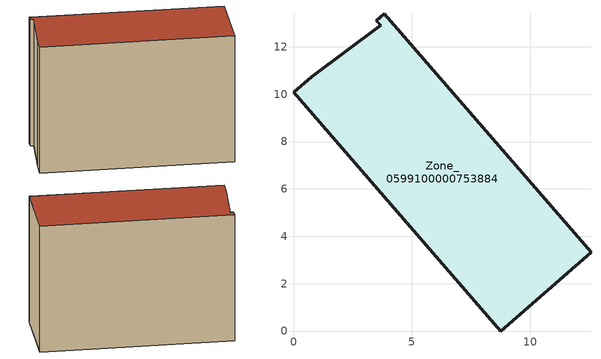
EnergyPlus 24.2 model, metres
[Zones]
Zone_0599100000753884
 floor ground (C_G): 3.67,12.91 3.49,13.1 3.82,13.39 12.56,3.32 8.74,0 0,10.07 0.78,10.74 z0
 wall outside (C_F): 0.78,10.74 0,10.07 8.74,0 12.56,3.32 3.82,13.39 3.49,13.1 3.67,12.91 0.78,10.74 z0:9.31
 roof outside (C_R): 3.49,13.1 3.67,12.91 0.78,10.74 0,10.07 8.74,0 12.56,3.32 3.82,13.39 z9.31
[BUILDING]
Pand.0599100000753884: North Axis=0; Terrain=City; Loads Convergence Tolerance Value=0.04; Temperature Convergence Tolerance Value=0.4; Solar Distribution=FullExterior; Maximum Number of Warmup Days=25; Minimum Number of Warmup Days=1
[Site:Location]
Rotterdam.The.Hague.AP_ZH_NLD Design_Conditions: Latitude=51.96; Longitude=4.45; Time Zone=1; Elevation=-4.5
[SITE:GROUNDTEMPERATURE:BUILDINGSURFACE]
18, 18, 18, 18, 18, 18, 18, 18, 18, 18, 18, 18
[MATERIAL] Thermal Absorptance=0.9; Solar Absorptance=0.7; Visible Absorptance=0.7
Name | Roughness | Thickness | Conductivity | Density | Specific Heat
G.TI.2006-2014 | MediumSmooth | 0.15 | 0.06 | 540 | 1210
F.TI.2006-2014 | Rough | 0.3 | 0.12 | 1920 | 840
R.TI.2006-2014 | MediumRough | 0.2 | 0.08 | 1500 | 1000
[CONSTRUCTION]
C_G: G.TI.2006-2014
C_F: F.TI.2006-2014
C_R: R.TI.2006-2014
[ZONE]
Zone_0599100000753884: Type=1; Multiplier=1; Ceiling Height=Autocalculate; Volume=Autocalculate; Floor Area=autocalculate; Part of Total Floor Area=Yes
[ZONEINFILTRATION:DESIGNFLOWRATE]
Infil_Zone_0599100000753884: Zone or ZoneList or Space or SpaceList=Zone_0599100000753884; Schedule=AlwaysOn; Design Flow Rate Calculation Method=Flow/Area; Flow Rate per Floor Area=0.0015; Constant Term Coefficient=1; Temperature Term Coefficient=0; Velocity Term Coefficient=0; Velocity Squared Term Coefficient=0
[HVACTEMPLATE:ZONE:IDEALLOADSAIRSYSTEM]
Zone_0599100000753884: Maximum Heating Supply Air Temperature=50; Minimum Cooling Supply Air Temperature=13; Maximum Heating Supply Air Humidity Ratio=0.0156; Minimum Cooling Supply Air Humidity Ratio=0.0077; Heating Limit=NoLimit; Cooling Limit=NoLimit; Dehumidification Control Type=ConstantSensibleHeatRatio; Cooling Sensible Heat Ratio=0.7; Dehumidification Setpoint=60; Humidification Control Type=None; Humidification Setpoint=30; Outdoor Air Method=None; Outdoor Air Flow Rate per Person=0.00944; Outdoor Air Flow Rate per Zone Floor Area=0; Outdoor Air Flow Rate per Zone=0; Demand Controlled Ventilation Type=None; Outdoor Air Economizer Type=NoEconomizer; Heat Recovery Type=None; Sensible Heat Recovery Effectiveness=0.7; Latent Heat Recovery Effectiveness=0.65
[ZONECONTROL:THERMOSTAT]
ThermostatControl_Zone_0599100000753884: Zone or ZoneList=Zone_0599100000753884; Control Type Schedule=DualSetpointControlType; Control 1=Thermostat_Zone_0599100000753884; Temperature Difference Between Cutout And Setpoint=0
[THERMOSTATSETPOINT:DUALSETPOINT]
Thermostat_Zone_0599100000753884: Heating Setpoint Temperature Schedule=HeatingSetpoint_Zone_0599100000753884; Cooling Setpoint Temperature Schedule=CoolingSetpoint_Zone_0599100000753884
[SCHEDULE:COMPACT]
HeatingSetpoint_Zone_0599100000753884: Through: 12/31, For: AllDays, Until: 24:00, 21
CoolingSetpoint_Zone_0599100000753884: Through: 12/31, For: AllDays, Until: 24:00, 24
DualSetpointControlType: Through: 12/31, For: AllDays, Until: 24:00, 4
AlwaysOn: Through: 12/31, For: AllDays, Until: 24:00, 1
